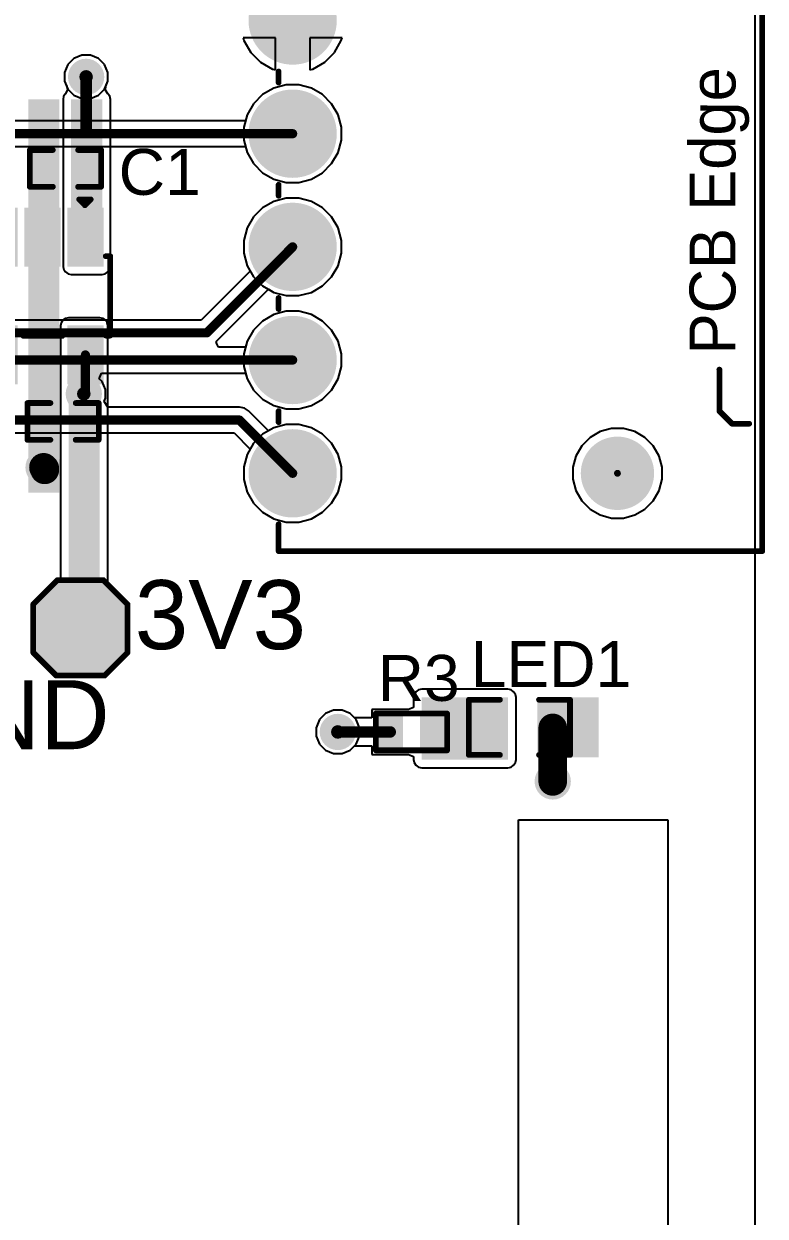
# Model space of a CAD drawing. Header units: millimetres. Extents: x -0.13 to 3.86, y -0.01 to 4.3.
# Drawn here: x 3.204 to 3.849, y 1.599 to 2.636 of the extents above; entities that cross this region are included whole.
import ezdxf

# ---------------------------------------------------------------- set-up
doc = ezdxf.new("R2010")
doc.units = ezdxf.units.MM
doc.header["$MEASUREMENT"] = 0
for name, color, linetype in [('BottomLayer', 5, 'Continuous'), ('BottomSolder', 6, 'Continuous'), ('MultiLayer', 9, 'Continuous'), ('PadHoleLayer', 156, 'Continuous'), ('TopLayer', 1, 'Continuous'), ('TopOverlay', 2, 'Continuous'), ('TopPaste', 8, 'Continuous'), ('TopSolder', 216, 'Continuous'), ('ViaHoleLayer', 16, 'Continuous')]:
    doc.layers.add(name, color=color, linetype=linetype)
doc.styles.add('Arial', font='arial.ttf', dxfattribs={"height": 0.2})

# ---------------------------------------------------------------- blocks, each defined once
blk = doc.blocks.new('SOT_23_5_121')
at = {"layer": 'TopLayer'}
for points in [[(-0.0728, 0.0492), (-0.0295, 0.0492), (-0.0295, 0.0256), (-0.0728, 0.0256)], [(0.0295, 0.0492), (0.0728, 0.0492), (0.0728, 0.0256), (0.0295, 0.0256)], [(-0.0728, 0.0118), (-0.0295, 0.0118), (-0.0295, -0.0118), (-0.0728, -0.0118)], [(-0.0728, -0.0256), (-0.0295, -0.0256), (-0.0295, -0.0492), (-0.0728, -0.0492)], [(0.0295, -0.0256), (0.0728, -0.0256), (0.0728, -0.0492), (0.0295, -0.0492)]]:
    blk.add_hatch(color=1, dxfattribs=at).paths.add_polyline_path(points)
at = {"layer": 'TopPaste'}
for points in [[(-0.0728, 0.0492), (-0.0295, 0.0492), (-0.0295, 0.0256), (-0.0728, 0.0256)], [(0.0295, 0.0492), (0.0728, 0.0492), (0.0728, 0.0256), (0.0295, 0.0256)], [(-0.0728, 0.0118), (-0.0295, 0.0118), (-0.0295, -0.0118), (-0.0728, -0.0118)], [(-0.0728, -0.0256), (-0.0295, -0.0256), (-0.0295, -0.0492), (-0.0728, -0.0492)], [(0.0295, -0.0256), (0.0728, -0.0256), (0.0728, -0.0492), (0.0295, -0.0492)]]:
    blk.add_hatch(color=8, dxfattribs=at).paths.add_polyline_path(points)
at = {"layer": 'TopSolder'}
for points in [[(-0.0768, 0.0532), (-0.0255, 0.0532), (-0.0255, 0.0216), (-0.0768, 0.0216)], [(0.0255, 0.0532), (0.0768, 0.0532), (0.0768, 0.0216), (0.0255, 0.0216)], [(-0.0768, 0.0158), (-0.0255, 0.0158), (-0.0255, -0.0158), (-0.0768, -0.0158)], [(-0.0768, -0.0216), (-0.0255, -0.0216), (-0.0255, -0.0532), (-0.0768, -0.0532)], [(0.0255, -0.0216), (0.0768, -0.0216), (0.0768, -0.0532), (0.0255, -0.0532)]]:
    blk.add_hatch(color=216, dxfattribs=at).paths.add_polyline_path(points)
at = {"layer": 'TopOverlay', "const_width": 0.005}
for points in [[(-0.0346, 0.0551), (-0.0346, 0.059)], [(0.0344, 0.059), (-0.0346, 0.059)], [(0.0344, 0.0551), (0.0344, 0.059)], [(-0.084, 0.032), (-0.084, 0.042)], [(-0.079, 0.037), (-0.084, 0.042)], [(-0.084, 0.032), (-0.079, 0.037)], [(0.0346, -0.0165), (0.0346, 0.0173)], [(-0.0346, -0.059), (-0.0346, -0.0551)], [(0.0344, -0.059), (-0.0346, -0.059)], [(0.0344, -0.059), (0.0344, -0.0551)]]:
    blk.add_lwpolyline(points, dxfattribs=at)
at = {"layer": 'TopOverlay', "const_width": 0.0025}
for points in [[(-0.0359, 0.059, 1), (-0.0334, 0.059, 1)], [(-0.0359, 0.059, 1), (-0.0334, 0.059, 1)], [(-0.0359, 0.0551, 1), (-0.0334, 0.0551, 1)], [(0.0331, 0.059, 1), (0.0356, 0.059, 1)], [(0.0331, 0.059, 1), (0.0356, 0.059, 1)], [(0.0331, 0.0551, 1), (0.0356, 0.0551, 1)], [(-0.0853, 0.042, 1), (-0.0828, 0.042, 1)], [(-0.0853, 0.042, 1), (-0.0828, 0.042, 1)], [(-0.0853, 0.032, 1), (-0.0828, 0.032, 1)], [(-0.0853, 0.032, 1), (-0.0828, 0.032, 1)], [(-0.0803, 0.037, 1), (-0.0777, 0.037, 1)], [(-0.0803, 0.037, 1), (-0.0777, 0.037, 1)], [(0.0334, 0.0173, 1), (0.0359, 0.0173, 1)], [(0.0334, -0.0165, 1), (0.0359, -0.0165, 1)], [(-0.0359, -0.0551, 1), (-0.0334, -0.0551, 1)], [(-0.0359, -0.059, 1), (-0.0334, -0.059, 1)], [(-0.0359, -0.059, 1), (-0.0334, -0.059, 1)], [(0.0331, -0.0551, 1), (0.0356, -0.0551, 1)], [(0.0331, -0.059, 1), (0.0356, -0.059, 1)], [(0.0331, -0.059, 1), (0.0356, -0.059, 1)]]:
    blk.add_lwpolyline(points, format="xyb", close=True, dxfattribs=at)
blk = doc.blocks.new('R___0402_161')
at = {"layer": 'TopLayer'}
for points in [[(-0.0275, -0.0125), (-0.0275, 0.0125), (-0.0095, 0.0125), (-0.0095, -0.0125)], [(0.0095, -0.0125), (0.0095, 0.0125), (0.0275, 0.0125), (0.0275, -0.0125)]]:
    blk.add_hatch(color=1, dxfattribs=at).paths.add_polyline_path(points)
at = {"layer": 'TopPaste'}
for points in [[(-0.0275, -0.0125), (-0.0275, 0.0125), (-0.0095, 0.0125), (-0.0095, -0.0125)], [(0.0095, -0.0125), (0.0095, 0.0125), (0.0275, 0.0125), (0.0275, -0.0125)]]:
    blk.add_hatch(color=8, dxfattribs=at).paths.add_polyline_path(points)
at = {"layer": 'TopSolder'}
for points in [[(-0.0297, -0.0147), (-0.0297, 0.0147), (-0.0073, 0.0147), (-0.0073, -0.0147)], [(0.0073, -0.0147), (0.0073, 0.0147), (0.0297, 0.0147), (0.0297, -0.0147)]]:
    blk.add_hatch(color=216, dxfattribs=at).paths.add_polyline_path(points)
at = {"layer": 'TopOverlay'}
for points, const_width in [([(-0.031, 0.016), (-0.031, -0.016)], 0.005), ([(0.031, 0.016), (-0.031, 0.016)], 0.005), ([(0.031, 0.016), (0.031, -0.016)], 0.005), ([(0.031, -0.016), (-0.031, -0.016)], 0.005), ([(0.032, -0.017), (-0.032, -0.017)], 0.000127)]:
    blk.add_lwpolyline(points, dxfattribs=dict(at, const_width=const_width))
for points, const_width in [([(-0.0322, 0.016, 1), (-0.0297, 0.016, 1)], 0.0025), ([(-0.0322, 0.016, 1), (-0.0297, 0.016, 1)], 0.0025), ([(0.0298, 0.016, 1), (0.0323, 0.016, 1)], 0.0025), ([(0.0298, 0.016, 1), (0.0323, 0.016, 1)], 0.0025), ([(-0.0322, -0.016, 1), (-0.0297, -0.016, 1)], 0.0025), ([(-0.0322, -0.016, 1), (-0.0297, -0.016, 1)], 0.0025), ([(-0.032, -0.017, 1), (-0.032, -0.017, 1)], 0.0000635), ([(0.0298, -0.016, 1), (0.0323, -0.016, 1)], 0.0025), ([(0.0298, -0.016, 1), (0.0323, -0.016, 1)], 0.0025), ([(0.032, -0.017, 1), (0.032, -0.017, 1)], 0.0000635)]:
    blk.add_lwpolyline(points, format="xyb", close=True, dxfattribs=dict(at, const_width=const_width))
blk = doc.blocks.new('LED_0603_175')
at = {"layer": 'TopLayer'}
for points in [[(-0.0394, 0.0197), (-0.0197, 0.0197), (-0.0197, -0.0197), (-0.0394, -0.0197)], [(0.0197, 0.0197), (0.0394, 0.0197), (0.0394, -0.0197), (0.0197, -0.0197)]]:
    blk.add_hatch(color=1, dxfattribs=at).paths.add_polyline_path(points)
at = {"layer": 'TopOverlay'}
blk.add_hatch(color=2, dxfattribs=at).paths.add_polyline_path([(0.044, -0.026), (0.069, -0.026), (0.069, 0.026), (0.044, 0.026)])
at = {"layer": 'TopPaste'}
for points in [[(-0.0394, 0.0197), (-0.0197, 0.0197), (-0.0197, -0.0197), (-0.0394, -0.0197)], [(0.0197, 0.0197), (0.0394, 0.0197), (0.0394, -0.0197), (0.0197, -0.0197)]]:
    blk.add_hatch(color=8, dxfattribs=at).paths.add_polyline_path(points)
at = {"layer": 'TopSolder'}
for points in [[(-0.0434, 0.0237), (-0.0157, 0.0237), (-0.0157, -0.0237), (-0.0434, -0.0237)], [(0.0157, 0.0237), (0.0434, 0.0237), (0.0434, -0.0237), (0.0157, -0.0237)]]:
    blk.add_hatch(color=216, dxfattribs=at).paths.add_polyline_path(points)
at = {"layer": 'TopOverlay', "const_width": 0.005}
for points in [[(-0.044, 0.024), (-0.017, 0.024)], [(-0.044, -0.024), (-0.044, 0.024)], [(0.017, 0.024), (0.044, 0.024)], [(0.044, -0.024), (0.044, 0.024)], [(-0.044, -0.024), (-0.017, -0.024)], [(0.017, -0.024), (0.044, -0.024)]]:
    blk.add_lwpolyline(points, dxfattribs=at)
at = {"layer": 'TopOverlay', "const_width": 0.0025}
for points in [[(-0.0452, 0.024, 1), (-0.0427, 0.024, 1)], [(-0.0452, 0.024, 1), (-0.0427, 0.024, 1)], [(-0.0182, 0.024, 1), (-0.0157, 0.024, 1)], [(0.0158, 0.024, 1), (0.0183, 0.024, 1)], [(0.0428, 0.024, 1), (0.0453, 0.024, 1)], [(0.0428, 0.024, 1), (0.0453, 0.024, 1)], [(-0.0452, -0.024, 1), (-0.0427, -0.024, 1)], [(-0.0452, -0.024, 1), (-0.0427, -0.024, 1)], [(-0.0182, -0.024, 1), (-0.0157, -0.024, 1)], [(0.0158, -0.024, 1), (0.0183, -0.024, 1)], [(0.0428, -0.024, 1), (0.0453, -0.024, 1)], [(0.0428, -0.024, 1), (0.0453, -0.024, 1)]]:
    blk.add_lwpolyline(points, format="xyb", close=True, dxfattribs=at)
blk = doc.blocks.new('1053131306_208')
at = {"layer": 'BottomLayer'}
h = blk.add_hatch(color=5, dxfattribs=at)
edge = h.paths.add_edge_path()
edge.add_arc((-0.2461, 0.1413), 0.0354, 0, 360)
h = blk.add_hatch(color=5, dxfattribs=at)
edge = h.paths.add_edge_path()
edge.add_arc((-0.1476, 0.1413), 0.0354, 0, 360)
h = blk.add_hatch(color=5, dxfattribs=at)
edge = h.paths.add_edge_path()
edge.add_arc((-0.0492, 0.1413), 0.0354, 0, 360)
h = blk.add_hatch(color=5, dxfattribs=at)
edge = h.paths.add_edge_path()
edge.add_arc((0.0492, 0.1413), 0.0354, 0, 360)
h = blk.add_hatch(color=5, dxfattribs=at)
edge = h.paths.add_edge_path()
edge.add_arc((0.1476, 0.1413), 0.0354, 0, 360)
blk.add_hatch(color=5, dxfattribs=at).paths.add_polyline_path([(0.2106, 0.1768), (0.2815, 0.1768), (0.2815, 0.1059), (0.2106, 0.1059)])
at = {"layer": 'BottomSolder'}
h = blk.add_hatch(color=6, dxfattribs=at)
edge = h.paths.add_edge_path()
edge.add_arc((-0.2461, 0.1413), 0.0384, 0, 360)
h = blk.add_hatch(color=6, dxfattribs=at)
edge = h.paths.add_edge_path()
edge.add_arc((-0.1476, 0.1413), 0.0384, 0, 360)
h = blk.add_hatch(color=6, dxfattribs=at)
edge = h.paths.add_edge_path()
edge.add_arc((-0.0492, 0.1413), 0.0384, 0, 360)
h = blk.add_hatch(color=6, dxfattribs=at)
edge = h.paths.add_edge_path()
edge.add_arc((0.0492, 0.1413), 0.0384, 0, 360)
h = blk.add_hatch(color=6, dxfattribs=at)
edge = h.paths.add_edge_path()
edge.add_arc((0.1476, 0.1413), 0.0384, 0, 360)
blk.add_hatch(color=6, dxfattribs=at).paths.add_polyline_path([(0.2076, 0.1798), (0.2845, 0.1798), (0.2845, 0.1029), (0.2076, 0.1029)])
h = blk.add_hatch(color=6, dxfattribs=at)
edge = h.paths.add_edge_path()
edge.add_arc((-0.2461, -0.1413), 0.003, 0, 360)
h = blk.add_hatch(color=6, dxfattribs=at)
edge = h.paths.add_edge_path()
edge.add_arc((0.2461, -0.1413), 0.003, 0, 360)
at = {"layer": 'MultiLayer'}
h = blk.add_hatch(color=9, dxfattribs=at)
edge = h.paths.add_edge_path()
edge.add_arc((-0.2461, 0.1413), 0.0354, 0, 360)
h = blk.add_hatch(color=9, dxfattribs=at)
edge = h.paths.add_edge_path()
edge.add_arc((-0.1476, 0.1413), 0.0354, 0, 360)
h = blk.add_hatch(color=9, dxfattribs=at)
edge = h.paths.add_edge_path()
edge.add_arc((-0.0492, 0.1413), 0.0354, 0, 360)
h = blk.add_hatch(color=9, dxfattribs=at)
edge = h.paths.add_edge_path()
edge.add_arc((0.0492, 0.1413), 0.0354, 0, 360)
h = blk.add_hatch(color=9, dxfattribs=at)
edge = h.paths.add_edge_path()
edge.add_arc((0.1476, 0.1413), 0.0354, 0, 360)
blk.add_hatch(color=9, dxfattribs=at).paths.add_polyline_path([(0.2106, 0.1768), (0.2815, 0.1768), (0.2815, 0.1059), (0.2106, 0.1059)])
at = {"layer": 'PadHoleLayer'}
h = blk.add_hatch(color=156, dxfattribs=at)
edge = h.paths.add_edge_path()
edge.add_arc((-0.2461, 0.1413), 0.0236, 0, 360)
h = blk.add_hatch(color=156, dxfattribs=at)
edge = h.paths.add_edge_path()
edge.add_arc((-0.1476, 0.1413), 0.0236, 0, 360)
h = blk.add_hatch(color=156, dxfattribs=at)
edge = h.paths.add_edge_path()
edge.add_arc((-0.0492, 0.1413), 0.0236, 0, 360)
h = blk.add_hatch(color=156, dxfattribs=at)
edge = h.paths.add_edge_path()
edge.add_arc((0.0492, 0.1413), 0.0236, 0, 360)
h = blk.add_hatch(color=156, dxfattribs=at)
edge = h.paths.add_edge_path()
edge.add_arc((0.1476, 0.1413), 0.0236, 0, 360)
h = blk.add_hatch(color=156, dxfattribs=at)
edge = h.paths.add_edge_path()
edge.add_arc((0.2461, 0.1413), 0.0236, 0, 360)
h = blk.add_hatch(color=156, dxfattribs=at)
edge = h.paths.add_edge_path()
edge.add_arc((-0.2461, -0.1413), 0.0319, 0, 360)
h = blk.add_hatch(color=156, dxfattribs=at)
edge = h.paths.add_edge_path()
edge.add_arc((0.2431, -0.1413), 0.0315, 90, 270)
edge.add_line((0.2431, -0.1728), (0.249, -0.1728))
edge.add_arc((0.249, -0.1413), 0.0315, 270, 450)
edge.add_line((0.249, -0.1098), (0.2431, -0.1098))
at = {"layer": 'TopLayer'}
h = blk.add_hatch(color=1, dxfattribs=at)
edge = h.paths.add_edge_path()
edge.add_arc((-0.2461, 0.1413), 0.0354, 0, 360)
h = blk.add_hatch(color=1, dxfattribs=at)
edge = h.paths.add_edge_path()
edge.add_arc((-0.1476, 0.1413), 0.0354, 0, 360)
h = blk.add_hatch(color=1, dxfattribs=at)
edge = h.paths.add_edge_path()
edge.add_arc((-0.0492, 0.1413), 0.0354, 0, 360)
h = blk.add_hatch(color=1, dxfattribs=at)
edge = h.paths.add_edge_path()
edge.add_arc((0.0492, 0.1413), 0.0354, 0, 360)
h = blk.add_hatch(color=1, dxfattribs=at)
edge = h.paths.add_edge_path()
edge.add_arc((0.1476, 0.1413), 0.0354, 0, 360)
blk.add_hatch(color=1, dxfattribs=at).paths.add_polyline_path([(0.2106, 0.1768), (0.2815, 0.1768), (0.2815, 0.1059), (0.2106, 0.1059)])
at = {"layer": 'TopSolder'}
h = blk.add_hatch(color=216, dxfattribs=at)
edge = h.paths.add_edge_path()
edge.add_arc((-0.2461, 0.1413), 0.0384, 0, 360)
h = blk.add_hatch(color=216, dxfattribs=at)
edge = h.paths.add_edge_path()
edge.add_arc((-0.1476, 0.1413), 0.0384, 0, 360)
h = blk.add_hatch(color=216, dxfattribs=at)
edge = h.paths.add_edge_path()
edge.add_arc((-0.0492, 0.1413), 0.0384, 0, 360)
h = blk.add_hatch(color=216, dxfattribs=at)
edge = h.paths.add_edge_path()
edge.add_arc((0.0492, 0.1413), 0.0384, 0, 360)
h = blk.add_hatch(color=216, dxfattribs=at)
edge = h.paths.add_edge_path()
edge.add_arc((0.1476, 0.1413), 0.0384, 0, 360)
blk.add_hatch(color=216, dxfattribs=at).paths.add_polyline_path([(0.2076, 0.1798), (0.2845, 0.1798), (0.2845, 0.1029), (0.2076, 0.1029)])
h = blk.add_hatch(color=216, dxfattribs=at)
edge = h.paths.add_edge_path()
edge.add_arc((-0.2461, -0.1413), 0.003, 0, 360)
h = blk.add_hatch(color=216, dxfattribs=at)
edge = h.paths.add_edge_path()
edge.add_arc((0.2461, -0.1413), 0.003, 0, 360)
at = {"layer": 'TopOverlay'}
for points, const_width in [([(0.2952, 0.1729), (0.2902, 0.1679)], 0.00787), ([(0.2952, 0.1729), (0.2952, 0.1629)], 0.00787), ([(0.2902, 0.1679), (0.2952, 0.1629)], 0.00787), ([(-0.3138, 0.1535), (-0.2905, 0.1535)], 0.005), ([(-0.3138, 0.1535), (-0.3138, -0.2673)], 0.005), ([(-0.2016, 0.1535), (-0.1921, 0.1535)], 0.005), ([(-0.1032, 0.1535), (-0.0936, 0.1535)], 0.005), ([(-0.0048, 0.1535), (0.0048, 0.1535)], 0.005), ([(0.0936, 0.1535), (0.1032, 0.1535)], 0.005), ([(0.1921, 0.1535), (0.2, 0.1535)], 0.005), ([(0.2921, 0.1535), (0.3138, 0.1535)], 0.005), ([(0.3138, 0.1535), (0.3138, -0.2673)], 0.005), ([(-0.192, -0.23), (-0.203, -0.241)], 0.005), ([(-0.192, -0.23), (-0.156, -0.23)], 0.005), ([(-0.203, -0.241), (-0.203, -0.256)], 0.005), ([(-0.3138, -0.2673), (0.3138, -0.2673)], 0.005)]:
    blk.add_lwpolyline(points, dxfattribs=dict(at, const_width=const_width))
for points, const_width in [([(0.2932, 0.1729, 1), (0.2972, 0.1729, 1)], 0.00394), ([(0.2932, 0.1729, 1), (0.2972, 0.1729, 1)], 0.00394), ([(0.2882, 0.1679, 1), (0.2922, 0.1679, 1)], 0.00394), ([(0.2882, 0.1679, 1), (0.2922, 0.1679, 1)], 0.00394), ([(0.2932, 0.1629, 1), (0.2972, 0.1629, 1)], 0.00394), ([(0.2932, 0.1629, 1), (0.2972, 0.1629, 1)], 0.00394), ([(-0.315, 0.1535, 1), (-0.3125, 0.1535, 1)], 0.0025), ([(-0.315, 0.1535, 1), (-0.3125, 0.1535, 1)], 0.0025), ([(-0.2917, 0.1535, 1), (-0.2892, 0.1535, 1)], 0.0025), ([(-0.2029, 0.1535, 1), (-0.2004, 0.1535, 1)], 0.0025), ([(-0.1933, 0.1535, 1), (-0.1908, 0.1535, 1)], 0.0025), ([(-0.1045, 0.1535, 1), (-0.102, 0.1535, 1)], 0.0025), ([(-0.0949, 0.1535, 1), (-0.0924, 0.1535, 1)], 0.0025), ([(-0.006, 0.1535, 1), (-0.0035, 0.1535, 1)], 0.0025), ([(0.0035, 0.1535, 1), (0.006, 0.1535, 1)], 0.0025), ([(0.0924, 0.1535, 1), (0.0949, 0.1535, 1)], 0.0025), ([(0.102, 0.1535, 1), (0.1045, 0.1535, 1)], 0.0025), ([(0.1908, 0.1535, 1), (0.1933, 0.1535, 1)], 0.0025), ([(0.1987, 0.1535, 1), (0.2012, 0.1535, 1)], 0.0025), ([(0.2909, 0.1535, 1), (0.2934, 0.1535, 1)], 0.0025), ([(0.3125, 0.1535, 1), (0.315, 0.1535, 1)], 0.0025), ([(0.3125, 0.1535, 1), (0.315, 0.1535, 1)], 0.0025), ([(-0.1933, -0.23, 1), (-0.1908, -0.23, 1)], 0.0025), ([(-0.1933, -0.23, 1), (-0.1908, -0.23, 1)], 0.0025), ([(-0.1573, -0.23, 1), (-0.1547, -0.23, 1)], 0.0025), ([(-0.2042, -0.241, 1), (-0.2018, -0.241, 1)], 0.0025), ([(-0.2042, -0.241, 1), (-0.2018, -0.241, 1)], 0.0025), ([(-0.2042, -0.256, 1), (-0.2018, -0.256, 1)], 0.0025), ([(-0.315, -0.2673, 1), (-0.3125, -0.2673, 1)], 0.0025), ([(-0.315, -0.2673, 1), (-0.3125, -0.2673, 1)], 0.0025), ([(0.3125, -0.2673, 1), (0.315, -0.2673, 1)], 0.0025), ([(0.3125, -0.2673, 1), (0.315, -0.2673, 1)], 0.0025)]:
    blk.add_lwpolyline(points, format="xyb", close=True, dxfattribs=dict(at, const_width=const_width))
blk.add_text('PCB Edge', height=0.04, dxfattribs=at).set_placement((-0.1427, -0.244))
blk = doc.blocks.new('T____P______TH_1_8___H_________0_92___209')
at = {"layer": 'BottomLayer'}
blk.add_hatch(color=5, dxfattribs=at).paths.add_polyline_path([(0.0177, 0.0354), (-0.0177, 0.0354), (-0.0354, 0.0177), (-0.0354, -0.0177), (-0.0177, -0.0354), (0.0177, -0.0354), (0.0354, -0.0177), (0.0354, 0.0177)])
at = {"layer": 'BottomSolder'}
blk.add_hatch(color=6, dxfattribs=at).paths.add_polyline_path([(0.0197, 0.0394), (-0.0197, 0.0394), (-0.0394, 0.0197), (-0.0394, -0.0197), (-0.0197, -0.0394), (0.0197, -0.0394), (0.0394, -0.0197), (0.0394, 0.0197)])
at = {"layer": 'MultiLayer'}
blk.add_hatch(color=9, dxfattribs=at).paths.add_polyline_path([(0.0177, 0.0354), (-0.0177, 0.0354), (-0.0354, 0.0177), (-0.0354, -0.0177), (-0.0177, -0.0354), (0.0177, -0.0354), (0.0354, -0.0177), (0.0354, 0.0177)])
at = {"layer": 'PadHoleLayer'}
h = blk.add_hatch(color=156, dxfattribs=at)
edge = h.paths.add_edge_path()
edge.add_arc((0, 0), 0.0181, 0, 360)
at = {"layer": 'TopLayer'}
blk.add_hatch(color=1, dxfattribs=at).paths.add_polyline_path([(0.0177, 0.0354), (-0.0177, 0.0354), (-0.0354, 0.0177), (-0.0354, -0.0177), (-0.0177, -0.0354), (0.0177, -0.0354), (0.0354, -0.0177), (0.0354, 0.0177)])
at = {"layer": 'TopSolder'}
blk.add_hatch(color=216, dxfattribs=at).paths.add_polyline_path([(0.0197, 0.0394), (-0.0197, 0.0394), (-0.0394, 0.0197), (-0.0394, -0.0197), (-0.0197, -0.0394), (0.0197, -0.0394), (0.0394, -0.0197), (0.0394, 0.0197)])
at = {"layer": 'TopOverlay', "const_width": 0.005}
for points in [[(-0.041, 0.021), (-0.02, 0.042)], [(-0.02, 0.042), (0.02, 0.042)], [(0.02, 0.042), (0.041, 0.021)], [(-0.041, -0.021), (-0.041, 0.021)], [(0.041, -0.021), (0.041, 0.021)], [(-0.041, -0.021), (-0.021, -0.041)], [(0.021, -0.041), (0.041, -0.021)], [(-0.02, -0.041), (0.021, -0.041)]]:
    blk.add_lwpolyline(points, dxfattribs=at)
at = {"layer": 'TopOverlay', "const_width": 0.0025}
for points in [[(-0.0212, 0.042, 1), (-0.0187, 0.042, 1)], [(-0.0212, 0.042, 1), (-0.0187, 0.042, 1)], [(0.0188, 0.042, 1), (0.0213, 0.042, 1)], [(0.0188, 0.042, 1), (0.0213, 0.042, 1)], [(-0.0422, 0.021, 1), (-0.0397, 0.021, 1)], [(-0.0422, 0.021, 1), (-0.0397, 0.021, 1)], [(0.0398, 0.021, 1), (0.0423, 0.021, 1)], [(0.0398, 0.021, 1), (0.0423, 0.021, 1)], [(-0.0422, -0.021, 1), (-0.0397, -0.021, 1)], [(-0.0422, -0.021, 1), (-0.0397, -0.021, 1)], [(0.0398, -0.021, 1), (0.0423, -0.021, 1)], [(0.0398, -0.021, 1), (0.0423, -0.021, 1)], [(-0.0222, -0.041, 1), (-0.0197, -0.041, 1)], [(-0.0212, -0.041, 1), (-0.0187, -0.041, 1)], [(0.0198, -0.041, 1), (0.0223, -0.041, 1)], [(0.0198, -0.041, 1), (0.0223, -0.041, 1)]]:
    blk.add_lwpolyline(points, format="xyb", close=True, dxfattribs=at)
blk = doc.blocks.new('C___0402_249')
at = {"layer": 'TopLayer'}
for points in [[(-0.0275, -0.0125), (-0.0275, 0.0125), (-0.0095, 0.0125), (-0.0095, -0.0125)], [(0.0095, -0.0125), (0.0095, 0.0125), (0.0275, 0.0125), (0.0275, -0.0125)]]:
    blk.add_hatch(color=1, dxfattribs=at).paths.add_polyline_path(points)
at = {"layer": 'TopPaste'}
for points in [[(-0.0275, -0.0125), (-0.0275, 0.0125), (-0.0095, 0.0125), (-0.0095, -0.0125)], [(0.0095, -0.0125), (0.0095, 0.0125), (0.0275, 0.0125), (0.0275, -0.0125)]]:
    blk.add_hatch(color=8, dxfattribs=at).paths.add_polyline_path(points)
at = {"layer": 'TopSolder'}
for points in [[(-0.0299, -0.0149), (-0.0299, 0.0149), (-0.0071, 0.0149), (-0.0071, -0.0149)], [(0.0071, -0.0149), (0.0071, 0.0149), (0.0299, 0.0149), (0.0299, -0.0149)]]:
    blk.add_hatch(color=216, dxfattribs=at).paths.add_polyline_path(points)
at = {"layer": 'TopOverlay', "const_width": 0.005}
for points in [[(-0.011, 0.016), (-0.031, 0.016)], [(-0.031, 0.016), (-0.031, -0.016)], [(0.031, 0.016), (0.011, 0.016)], [(0.031, 0.016), (0.031, -0.016)], [(-0.011, -0.016), (-0.031, -0.016)], [(0.031, -0.016), (0.011, -0.016)]]:
    blk.add_lwpolyline(points, dxfattribs=at)
at = {"layer": 'TopOverlay', "const_width": 0.0025}
for points in [[(-0.0322, 0.016, 1), (-0.0297, 0.016, 1)], [(-0.0322, 0.016, 1), (-0.0297, 0.016, 1)], [(-0.0122, 0.016, 1), (-0.0097, 0.016, 1)], [(0.0098, 0.016, 1), (0.0123, 0.016, 1)], [(0.0298, 0.016, 1), (0.0323, 0.016, 1)], [(0.0298, 0.016, 1), (0.0323, 0.016, 1)], [(-0.0322, -0.016, 1), (-0.0297, -0.016, 1)], [(-0.0322, -0.016, 1), (-0.0297, -0.016, 1)], [(-0.0122, -0.016, 1), (-0.0097, -0.016, 1)], [(0.0098, -0.016, 1), (0.0123, -0.016, 1)], [(0.0298, -0.016, 1), (0.0323, -0.016, 1)], [(0.0298, -0.016, 1), (0.0323, -0.016, 1)]]:
    blk.add_lwpolyline(points, format="xyb", close=True, dxfattribs=at)
blk = doc.blocks.new('C___0402_250')
at = {"layer": 'TopLayer'}
for points in [[(-0.0275, -0.0125), (-0.0275, 0.0125), (-0.0095, 0.0125), (-0.0095, -0.0125)], [(0.0095, -0.0125), (0.0095, 0.0125), (0.0275, 0.0125), (0.0275, -0.0125)]]:
    blk.add_hatch(color=1, dxfattribs=at).paths.add_polyline_path(points)
at = {"layer": 'TopPaste'}
for points in [[(-0.0275, -0.0125), (-0.0275, 0.0125), (-0.0095, 0.0125), (-0.0095, -0.0125)], [(0.0095, -0.0125), (0.0095, 0.0125), (0.0275, 0.0125), (0.0275, -0.0125)]]:
    blk.add_hatch(color=8, dxfattribs=at).paths.add_polyline_path(points)
at = {"layer": 'TopSolder'}
for points in [[(-0.0299, -0.0149), (-0.0299, 0.0149), (-0.0071, 0.0149), (-0.0071, -0.0149)], [(0.0071, -0.0149), (0.0071, 0.0149), (0.0299, 0.0149), (0.0299, -0.0149)]]:
    blk.add_hatch(color=216, dxfattribs=at).paths.add_polyline_path(points)
at = {"layer": 'TopOverlay', "const_width": 0.005}
for points in [[(-0.011, 0.016), (-0.031, 0.016)], [(-0.031, 0.016), (-0.031, -0.016)], [(0.031, 0.016), (0.011, 0.016)], [(0.031, 0.016), (0.031, -0.016)], [(-0.011, -0.016), (-0.031, -0.016)], [(0.031, -0.016), (0.011, -0.016)]]:
    blk.add_lwpolyline(points, dxfattribs=at)
at = {"layer": 'TopOverlay', "const_width": 0.0025}
for points in [[(-0.0323, 0.016, 1), (-0.0298, 0.016, 1)], [(-0.0323, 0.016, 1), (-0.0298, 0.016, 1)], [(-0.0123, 0.016, 1), (-0.0098, 0.016, 1)], [(0.0097, 0.016, 1), (0.0122, 0.016, 1)], [(0.0297, 0.016, 1), (0.0322, 0.016, 1)], [(0.0297, 0.016, 1), (0.0322, 0.016, 1)], [(-0.0323, -0.016, 1), (-0.0298, -0.016, 1)], [(-0.0323, -0.016, 1), (-0.0298, -0.016, 1)], [(-0.0123, -0.016, 1), (-0.0098, -0.016, 1)], [(0.0097, -0.016, 1), (0.0122, -0.016, 1)], [(0.0297, -0.016, 1), (0.0322, -0.016, 1)], [(0.0297, -0.016, 1), (0.0322, -0.016, 1)]]:
    blk.add_lwpolyline(points, format="xyb", close=True, dxfattribs=at)

msp = doc.modelspace()

# ---------------------------------------------------------------- hatches: boundary and pattern name
at = {"layer": 'BottomLayer'}
h = msp.add_hatch(color=5, dxfattribs=at)
edge = h.paths.add_edge_path()
edge.add_arc((3.258, 2.5896), 0.0118, 0, 360)
h = msp.add_hatch(color=5, dxfattribs=at)
edge = h.paths.add_edge_path()
edge.add_arc((3.256, 2.314), 0.0118, 0, 360)
h = msp.add_hatch(color=5, dxfattribs=at)
edge = h.paths.add_edge_path()
edge.add_arc((3.221, 2.25), 0.0118, 0, 360)
h = msp.add_hatch(color=5, dxfattribs=at)
edge = h.paths.add_edge_path()
edge.add_arc((3.477, 2.02), 0.0118, 0, 360)
h = msp.add_hatch(color=5, dxfattribs=at)
edge = h.paths.add_edge_path()
edge.add_arc((3.664, 1.977), 0.0118, 0, 360)
at = {"layer": 'BottomSolder'}
h = msp.add_hatch(color=6, dxfattribs=at)
edge = h.paths.add_edge_path()
edge.add_arc((3.258, 2.5896), 0.0158, 0, 360)
h = msp.add_hatch(color=6, dxfattribs=at)
edge = h.paths.add_edge_path()
edge.add_arc((3.256, 2.314), 0.0158, 0, 360)
h = msp.add_hatch(color=6, dxfattribs=at)
edge = h.paths.add_edge_path()
edge.add_arc((3.221, 2.25), 0.0158, 0, 360)
h = msp.add_hatch(color=6, dxfattribs=at)
edge = h.paths.add_edge_path()
edge.add_arc((3.477, 2.02), 0.0158, 0, 360)
h = msp.add_hatch(color=6, dxfattribs=at)
edge = h.paths.add_edge_path()
edge.add_arc((3.664, 1.977), 0.0158, 0, 360)
at = {"layer": 'TopLayer'}
h = msp.add_hatch(color=1, dxfattribs=at)
edge = h.paths.add_edge_path()
edge.add_arc((3.258, 2.5896), 0.0118, 0, 360)
for points in [[(3.2076, 2.228), (3.2346, 2.228), (3.2346, 2.57), (3.2076, 2.57)], [(3.245, 2.425), (3.272, 2.425), (3.272, 2.57), (3.245, 2.57)], [(3.2698, 2.373), (3.2428, 2.373), (3.2428, 2.088), (3.2698, 2.088)], [(3.55, 1.996), (3.625, 1.996), (3.625, 2.05), (3.55, 2.05)]]:
    msp.add_hatch(color=1, dxfattribs=at).paths.add_polyline_path(points)
h = msp.add_hatch(color=1, dxfattribs=at)
edge = h.paths.add_edge_path()
edge.add_arc((3.256, 2.314), 0.0118, 0, 360)
h = msp.add_hatch(color=1, dxfattribs=at)
edge = h.paths.add_edge_path()
edge.add_arc((3.221, 2.25), 0.0118, 0, 360)
h = msp.add_hatch(color=1, dxfattribs=at)
edge = h.paths.add_edge_path()
edge.add_arc((3.477, 2.02), 0.0118, 0, 360)
h = msp.add_hatch(color=1, dxfattribs=at)
edge = h.paths.add_edge_path()
edge.add_arc((3.664, 1.977), 0.0118, 0, 360)
at = {"layer": 'TopSolder'}
h = msp.add_hatch(color=216, dxfattribs=at)
edge = h.paths.add_edge_path()
edge.add_arc((3.256, 2.314), 0.0158, 0, 360)
h = msp.add_hatch(color=216, dxfattribs=at)
edge = h.paths.add_edge_path()
edge.add_arc((3.221, 2.25), 0.0158, 0, 360)
h = msp.add_hatch(color=216, dxfattribs=at)
edge = h.paths.add_edge_path()
edge.add_arc((3.664, 1.977), 0.0158, 0, 360)
at = {"layer": 'ViaHoleLayer'}
h = msp.add_hatch(color=16, dxfattribs=at)
edge = h.paths.add_edge_path()
edge.add_arc((3.258, 2.5896), 0.00591, 0, 360)
h = msp.add_hatch(color=16, dxfattribs=at)
edge = h.paths.add_edge_path()
edge.add_arc((3.256, 2.314), 0.00591, 0, 360)
h = msp.add_hatch(color=16, dxfattribs=at)
edge = h.paths.add_edge_path()
edge.add_arc((3.221, 2.25), 0.00591, 0, 360)
h = msp.add_hatch(color=16, dxfattribs=at)
edge = h.paths.add_edge_path()
edge.add_arc((3.477, 2.02), 0.00591, 0, 360)
h = msp.add_hatch(color=16, dxfattribs=at)
edge = h.paths.add_edge_path()
edge.add_arc((3.664, 1.977), 0.00591, 0, 360)

# ---------------------------------------------------------------- linework, layer by layer
at = {"layer": 'BottomLayer'}
for p, q in [((3.8398, 4.1398), (3.8398, 0.0102)), ((3.4227, 2.6236), (3.3946, 2.6236)), ((3.3946, 2.6236), (3.3953, 2.6211)), ((3.4227, 2.5956), (3.4227, 2.6236)), ((3.4807, 2.6236), (3.4527, 2.6236)), ((3.4527, 2.6236), (3.4527, 2.5956)), ((3.48, 2.6211), (3.4807, 2.6236)), ((3.3953, 2.6211), (3.4013, 2.6107)), ((3.474, 2.6107), (3.48, 2.6211)), ((3.2473, 2.6056), (3.2421, 2.6003)), ((3.2543, 2.6084), (3.2473, 2.6056)), ((3.2617, 2.6084), (3.2543, 2.6084)), ((3.2687, 2.6056), (3.2617, 2.6084)), ((3.2739, 2.6003), (3.2687, 2.6056)), ((3.4013, 2.6107), (3.4098, 2.6023)), ((3.4098, 2.6023), (3.4201, 2.5963)), ((3.4552, 2.5963), (3.4656, 2.6023)), ((3.4656, 2.6023), (3.474, 2.6107)), ((3.2421, 2.6003), (3.2392, 2.5933)), ((3.2392, 2.5933), (3.2392, 2.5859)), ((3.2768, 2.5933), (3.2739, 2.6003)), ((3.2768, 2.5859), (3.2768, 2.5933)), ((3.4201, 2.5963), (3.4227, 2.5956)), ((3.4527, 2.5956), (3.4552, 2.5963)), ((3.2392, 2.5859), (3.2421, 2.5789)), ((3.2739, 2.5789), (3.2768, 2.5859)), ((3.4321, 2.5826), (3.4213, 2.5798)), ((3.4432, 2.5826), (3.4321, 2.5826)), ((3.454, 2.5798), (3.4432, 2.5826)), ((3.2421, 2.5789), (3.2473, 2.5737)), ((3.2473, 2.5737), (3.2543, 2.5708)), ((3.2617, 2.5708), (3.2687, 2.5737)), ((3.2687, 2.5737), (3.2739, 2.5789)), ((3.4116, 2.5742), (3.4037, 2.5663)), ((3.4213, 2.5798), (3.4116, 2.5742)), ((3.4637, 2.5742), (3.454, 2.5798)), ((3.4716, 2.5663), (3.4637, 2.5742)), ((3.2543, 2.5708), (3.2617, 2.5708)), ((3.4037, 2.5663), (3.3981, 2.5566)), ((3.4772, 2.5566), (3.4716, 2.5663)), ((3.3967, 2.5514), (2.8823, 2.5514)), ((3.3981, 2.5566), (3.3967, 2.5514)), ((3.4801, 2.5458), (3.4772, 2.5566)), ((3.4801, 2.5346), (3.4801, 2.5458)), ((3.4772, 2.5238), (3.4801, 2.5346)), ((3.0817, 2.529), (3.3967, 2.529)), ((3.3967, 2.529), (3.3981, 2.5238)), ((3.3981, 2.5238), (3.4037, 2.5142)), ((3.4716, 2.5142), (3.4772, 2.5238)), ((3.4037, 2.5142), (3.4116, 2.5063)), ((3.4637, 2.5063), (3.4716, 2.5142)), ((3.4116, 2.5063), (3.4213, 2.5007)), ((3.4213, 2.5007), (3.4321, 2.4978)), ((3.4432, 2.4978), (3.454, 2.5007)), ((3.454, 2.5007), (3.4637, 2.5063)), ((3.4321, 2.4978), (3.4432, 2.4978)), ((3.4213, 2.4813), (3.4116, 2.4757)), ((3.4321, 2.4842), (3.4213, 2.4813)), ((3.4432, 2.4842), (3.4321, 2.4842)), ((3.454, 2.4813), (3.4432, 2.4842)), ((3.4637, 2.4757), (3.454, 2.4813)), ((3.4037, 2.4678), (3.3981, 2.4582)), ((3.4116, 2.4757), (3.4037, 2.4678)), ((3.4716, 2.4678), (3.4637, 2.4757)), ((3.4772, 2.4582), (3.4716, 2.4678)), ((3.3981, 2.4582), (3.3952, 2.4474)), ((3.4801, 2.4474), (3.4772, 2.4582)), ((3.3952, 2.4474), (3.3952, 2.4362)), ((3.4801, 2.4362), (3.4801, 2.4474)), ((3.3952, 2.4362), (3.3981, 2.4254)), ((3.4772, 2.4254), (3.4801, 2.4362)), ((3.4008, 2.4208), (3.3582, 2.3782)), ((3.3981, 2.4254), (3.4008, 2.4208)), ((3.4637, 2.4078), (3.4716, 2.4157)), ((3.4716, 2.4157), (3.4772, 2.4254)), ((3.454, 2.4022), (3.4637, 2.4078)), ((3.3713, 2.3596), (3.4167, 2.4049)), ((3.4167, 2.4049), (3.4213, 2.4022)), ((3.4213, 2.4022), (3.4321, 2.3994)), ((3.4321, 2.3994), (3.4432, 2.3994)), ((3.4432, 2.3994), (3.454, 2.4022)), ((3.4321, 2.3858), (3.4213, 2.3829)), ((3.4432, 2.3858), (3.4321, 2.3858)), ((3.454, 2.3829), (3.4432, 2.3858)), ((3.3582, 2.3782), (2.9556, 2.3782)), ((3.4116, 2.3773), (3.4037, 2.3694)), ((3.4213, 2.3829), (3.4116, 2.3773)), ((3.4637, 2.3773), (3.454, 2.3829)), ((3.4716, 2.3694), (3.4637, 2.3773)), ((3.4037, 2.3694), (3.3981, 2.3597)), ((3.4772, 2.3597), (3.4716, 2.3694)), ((3.3716, 2.3575), (3.3713, 2.3596)), ((3.3731, 2.3546), (3.3716, 2.3575)), ((3.3967, 2.3546), (3.3731, 2.3546)), ((3.3981, 2.3597), (3.3967, 2.3546)), ((3.4801, 2.3489), (3.4772, 2.3597)), ((3.4801, 2.3378), (3.4801, 2.3489)), ((3.4772, 2.327), (3.4801, 2.3378)), ((3.2695, 2.3271), (3.2715, 2.3321)), ((3.2719, 2.3247), (3.2695, 2.3271)), ((3.2715, 2.3321), (3.3967, 2.3321)), ((3.2748, 2.3177), (3.2719, 2.3247)), ((3.3967, 2.3321), (3.3981, 2.327)), ((3.3981, 2.327), (3.4037, 2.3173)), ((3.4716, 2.3173), (3.4772, 2.327)), ((3.2748, 2.3103), (3.2748, 2.3177)), ((3.4037, 2.3173), (3.4116, 2.3094)), ((3.4637, 2.3094), (3.4716, 2.3173)), ((3.2736, 2.3074), (3.2748, 2.3103)), ((3.277, 2.3024), (3.2736, 2.3074)), ((3.3914, 2.3024), (3.277, 2.3024)), ((3.3957, 2.3016), (3.3914, 2.3024)), ((3.3914, 2.3024), (3.3914, 2.3024)), ((3.4116, 2.3094), (3.4213, 2.3038)), ((3.4213, 2.3038), (3.4321, 2.3009)), ((3.4432, 2.3009), (3.454, 2.3038)), ((3.454, 2.3038), (3.4637, 2.3094)), ((3.3993, 2.2991), (3.3957, 2.3016)), ((3.4167, 2.2818), (3.3993, 2.2991)), ((3.4321, 2.3009), (3.4432, 2.3009)), ((3.4213, 2.2845), (3.4167, 2.2818)), ((3.4321, 2.2874), (3.4213, 2.2845)), ((3.4432, 2.2874), (3.4321, 2.2874)), ((3.454, 2.2845), (3.4432, 2.2874)), ((3.4637, 2.2789), (3.454, 2.2845)), ((3.7053, 2.2812), (3.6965, 2.2761)), ((3.7152, 2.2838), (3.7053, 2.2812)), ((3.7255, 2.2838), (3.7152, 2.2838)), ((3.7353, 2.2812), (3.7255, 2.2838)), ((3.7442, 2.2761), (3.7353, 2.2812)), ((1.8928, 2.28), (3.3868, 2.28)), ((3.3868, 2.28), (3.4008, 2.2659)), ((3.4716, 2.271), (3.4637, 2.2789)), ((3.4772, 2.2613), (3.4716, 2.271)), ((3.6965, 2.2761), (3.6892, 2.2688)), ((3.7515, 2.2688), (3.7442, 2.2761)), ((3.3981, 2.2613), (3.3952, 2.2505)), ((3.4008, 2.2659), (3.3981, 2.2613)), ((3.4801, 2.2505), (3.4772, 2.2613)), ((3.6892, 2.2688), (3.6841, 2.2599)), ((3.7566, 2.2599), (3.7515, 2.2688)), ((3.3952, 2.2505), (3.3952, 2.2394)), ((3.4801, 2.2394), (3.4801, 2.2505)), ((3.6841, 2.2599), (3.6814, 2.2501)), ((3.6814, 2.2501), (3.6814, 2.2398)), ((3.7592, 2.2501), (3.7566, 2.2599)), ((3.7592, 2.2398), (3.7592, 2.2501)), ((3.3952, 2.2394), (3.3981, 2.2286)), ((3.4772, 2.2286), (3.4801, 2.2394)), ((3.6814, 2.2398), (3.6841, 2.2299)), ((3.7566, 2.2299), (3.7592, 2.2398)), ((3.6841, 2.2299), (3.6892, 2.2211)), ((3.7515, 2.2211), (3.7566, 2.2299)), ((3.3981, 2.2286), (3.4037, 2.2189)), ((3.4037, 2.2189), (3.4116, 2.211)), ((3.4637, 2.211), (3.4716, 2.2189)), ((3.4716, 2.2189), (3.4772, 2.2286)), ((3.6892, 2.2211), (3.6965, 2.2138)), ((3.7442, 2.2138), (3.7515, 2.2211)), ((3.4116, 2.211), (3.4213, 2.2054)), ((3.454, 2.2054), (3.4637, 2.211)), ((3.6965, 2.2138), (3.7053, 2.2087)), ((3.7053, 2.2087), (3.7152, 2.206)), ((3.7255, 2.206), (3.7353, 2.2087)), ((3.7353, 2.2087), (3.7442, 2.2138)), ((3.4213, 2.2054), (3.4321, 2.2025)), ((3.4321, 2.2025), (3.4432, 2.2025)), ((3.4432, 2.2025), (3.454, 2.2054)), ((3.7152, 2.206), (3.7255, 2.206)), ((3.2318, 2.1524), (3.2106, 2.1312)), ((3.2742, 2.1524), (3.2318, 2.1524)), ((3.2954, 2.1312), (3.2742, 2.1524)), ((3.2106, 2.1312), (3.2106, 2.0888)), ((3.2954, 2.0888), (3.2954, 2.1312)), ((3.2106, 2.0888), (3.2318, 2.0676)), ((3.2742, 2.0676), (3.2954, 2.0888)), ((3.2318, 2.0676), (3.2742, 2.0676)), ((3.4663, 2.0359), (3.4611, 2.0307)), ((3.4733, 2.0388), (3.4663, 2.0359)), ((3.4807, 2.0388), (3.4733, 2.0388)), ((3.4877, 2.0359), (3.4807, 2.0388)), ((3.4929, 2.0307), (3.4877, 2.0359)), ((3.4611, 2.0307), (3.4582, 2.0237)), ((3.4582, 2.0237), (3.4582, 2.0163)), ((3.4958, 2.0237), (3.4929, 2.0307)), ((3.4958, 2.0163), (3.4958, 2.0237)), ((3.4582, 2.0163), (3.4611, 2.0093)), ((3.4929, 2.0093), (3.4958, 2.0163)), ((3.4611, 2.0093), (3.4663, 2.0041)), ((3.4663, 2.0041), (3.4733, 2.0012)), ((3.4733, 2.0012), (3.4807, 2.0012)), ((3.4807, 2.0012), (3.4877, 2.0041)), ((3.4877, 2.0041), (3.4929, 2.0093))]:
    msp.add_line(p, q, dxfattribs=at)
at = {"layer": 'BottomLayer', "const_width": 0.008}
for points in [[(2.6721, 2.5402), (3.4377, 2.5402)], [(3.3629, 2.367), (3.4377, 2.4418)], [(2.9432, 2.367), (3.3629, 2.367)], [(2.9408, 2.3434), (3.4377, 2.3434)], [(1.8928, 2.2912), (3.3914, 2.2912)], [(3.3914, 2.2912), (3.4377, 2.2449)]]:
    msp.add_lwpolyline(points, dxfattribs=at)
at = {"layer": 'BottomLayer', "const_width": 0.004}
for points in [[(3.4357, 2.5402, 1), (3.4397, 2.5402, 1)], [(3.4357, 2.4418, 1), (3.4397, 2.4418, 1)], [(3.3609, 2.367, 1), (3.3649, 2.367, 1)], [(3.3609, 2.367, 1), (3.3649, 2.367, 1)], [(3.4357, 2.3434, 1), (3.4397, 2.3434, 1)], [(3.3894, 2.2912, 1), (3.3934, 2.2912, 1)], [(3.3894, 2.2912, 1), (3.3934, 2.2912, 1)], [(3.4357, 2.2449, 1), (3.4397, 2.2449, 1)]]:
    msp.add_lwpolyline(points, format="xyb", close=True, dxfattribs=at)
at = {"layer": 'TopLayer'}
for p, q in [((3.8398, 4.1398), (3.8398, 0.0102)), ((3.4227, 2.6236), (3.3946, 2.6236)), ((3.3946, 2.6236), (3.3953, 2.6211)), ((3.4227, 2.5956), (3.4227, 2.6236)), ((3.4807, 2.6236), (3.4527, 2.6236)), ((3.4527, 2.6236), (3.4527, 2.5956)), ((3.48, 2.6211), (3.4807, 2.6236)), ((3.3953, 2.6211), (3.4013, 2.6107)), ((3.474, 2.6107), (3.48, 2.6211)), ((3.2473, 2.6056), (3.2421, 2.6003)), ((3.2543, 2.6084), (3.2473, 2.6056)), ((3.2617, 2.6084), (3.2543, 2.6084)), ((3.2687, 2.6056), (3.2617, 2.6084)), ((3.2739, 2.6003), (3.2687, 2.6056)), ((3.4013, 2.6107), (3.4098, 2.6023)), ((3.4098, 2.6023), (3.4201, 2.5963)), ((3.4552, 2.5963), (3.4656, 2.6023)), ((3.4656, 2.6023), (3.474, 2.6107)), ((3.2421, 2.6003), (3.2392, 2.5933)), ((3.2392, 2.5933), (3.2392, 2.5859)), ((3.2768, 2.5933), (3.2739, 2.6003)), ((3.2768, 2.5859), (3.2768, 2.5933)), ((3.4201, 2.5963), (3.4227, 2.5956)), ((3.4527, 2.5956), (3.4552, 2.5963)), ((3.2392, 2.5859), (3.2411, 2.5813)), ((3.2748, 2.5779), (3.2751, 2.5816)), ((3.2751, 2.5816), (3.2768, 2.5859)), ((3.4321, 2.5826), (3.4213, 2.5798)), ((3.4432, 2.5826), (3.4321, 2.5826)), ((3.454, 2.5798), (3.4432, 2.5826)), ((3.2384, 2.5727), (3.2379, 2.57)), ((3.24, 2.575), (3.2384, 2.5727)), ((3.2418, 2.5785), (3.24, 2.575)), ((3.2411, 2.5813), (3.2418, 2.5785)), ((3.277, 2.575), (3.2748, 2.5779)), ((3.2786, 2.5727), (3.277, 2.575)), ((3.2791, 2.57), (3.2786, 2.5727)), ((3.4116, 2.5742), (3.4037, 2.5663)), ((3.4213, 2.5798), (3.4116, 2.5742)), ((3.4637, 2.5742), (3.454, 2.5798)), ((3.4716, 2.5663), (3.4637, 2.5742)), ((3.2379, 2.57), (3.2379, 2.425)), ((3.2791, 2.425), (3.2791, 2.57)), ((3.4037, 2.5663), (3.3981, 2.5566)), ((3.4772, 2.5566), (3.4716, 2.5663)), ((3.3981, 2.5566), (3.3952, 2.5458)), ((3.4801, 2.5458), (3.4772, 2.5566)), ((3.3952, 2.5458), (3.3952, 2.5346)), ((3.4801, 2.5346), (3.4801, 2.5458)), ((3.3952, 2.5346), (3.3981, 2.5238)), ((3.4772, 2.5238), (3.4801, 2.5346)), ((3.3981, 2.5238), (3.4037, 2.5142)), ((3.4716, 2.5142), (3.4772, 2.5238)), ((3.4037, 2.5142), (3.4116, 2.5063)), ((3.4637, 2.5063), (3.4716, 2.5142)), ((3.4116, 2.5063), (3.4213, 2.5007)), ((3.4213, 2.5007), (3.4321, 2.4978)), ((3.4432, 2.4978), (3.454, 2.5007)), ((3.454, 2.5007), (3.4637, 2.5063)), ((3.4321, 2.4978), (3.4432, 2.4978)), ((3.4213, 2.4813), (3.4116, 2.4757)), ((3.4321, 2.4842), (3.4213, 2.4813)), ((3.4432, 2.4842), (3.4321, 2.4842)), ((3.454, 2.4813), (3.4432, 2.4842)), ((3.4637, 2.4757), (3.454, 2.4813)), ((3.4037, 2.4678), (3.3981, 2.4582)), ((3.4116, 2.4757), (3.4037, 2.4678)), ((3.4716, 2.4678), (3.4637, 2.4757)), ((3.4772, 2.4582), (3.4716, 2.4678)), ((3.3981, 2.4582), (3.3952, 2.4474)), ((3.4801, 2.4474), (3.4772, 2.4582)), ((3.3952, 2.4474), (3.3952, 2.4362)), ((3.4801, 2.4362), (3.4801, 2.4474)), ((3.3952, 2.4362), (3.3981, 2.4254)), ((3.4772, 2.4254), (3.4801, 2.4362)), ((3.2379, 2.425), (3.2384, 2.4223)), ((3.2384, 2.4223), (3.2386, 2.422)), ((3.2386, 2.422), (3.2386, 2.4215)), ((3.2386, 2.4215), (3.2389, 2.4215)), ((3.2389, 2.4215), (3.24, 2.42)), ((3.24, 2.42), (3.2423, 2.4184)), ((3.2423, 2.4184), (3.245, 2.4179)), ((3.245, 2.4179), (3.272, 2.4179)), ((3.272, 2.4179), (3.2747, 2.4184)), ((3.2747, 2.4184), (3.277, 2.42)), ((3.277, 2.42), (3.2786, 2.4223)), ((3.2786, 2.4223), (3.2791, 2.425)), ((3.3981, 2.4254), (3.4037, 2.4157)), ((3.4037, 2.4157), (3.4116, 2.4078)), ((3.4637, 2.4078), (3.4716, 2.4157)), ((3.4716, 2.4157), (3.4772, 2.4254)), ((3.4116, 2.4078), (3.4213, 2.4022)), ((3.454, 2.4022), (3.4637, 2.4078)), ((3.4213, 2.4022), (3.4321, 2.3994)), ((3.4321, 2.3994), (3.4432, 2.3994)), ((3.4432, 2.3994), (3.454, 2.4022)), ((3.4321, 2.3858), (3.4213, 2.3829)), ((3.4432, 2.3858), (3.4321, 2.3858)), ((3.454, 2.3829), (3.4432, 2.3858)), ((3.2362, 2.3757), (3.2357, 2.373)), ((3.2378, 2.378), (3.2362, 2.3757)), ((3.2401, 2.3796), (3.2378, 2.378)), ((3.2428, 2.3801), (3.2401, 2.3796)), ((3.2698, 2.3801), (3.2428, 2.3801)), ((3.2725, 2.3796), (3.2698, 2.3801)), ((3.2748, 2.378), (3.2725, 2.3796)), ((3.2759, 2.3765), (3.2748, 2.378)), ((3.2762, 2.3765), (3.2759, 2.3765)), ((3.2762, 2.376), (3.2762, 2.3765)), ((3.2764, 2.3757), (3.2762, 2.376)), ((3.2769, 2.373), (3.2764, 2.3757)), ((3.4116, 2.3773), (3.4037, 2.3694)), ((3.4213, 2.3829), (3.4116, 2.3773)), ((3.4637, 2.3773), (3.454, 2.3829)), ((3.4716, 2.3694), (3.4637, 2.3773)), ((3.2357, 2.373), (3.2357, 2.1524)), ((3.2769, 2.1497), (3.2769, 2.373)), ((3.4037, 2.3694), (3.3981, 2.3597)), ((3.4772, 2.3597), (3.4716, 2.3694)), ((3.3981, 2.3597), (3.3952, 2.3489)), ((3.4801, 2.3489), (3.4772, 2.3597)), ((3.3952, 2.3489), (3.3952, 2.3378)), ((3.4801, 2.3378), (3.4801, 2.3489)), ((3.3952, 2.3378), (3.3981, 2.327)), ((3.4772, 2.327), (3.4801, 2.3378)), ((3.3981, 2.327), (3.4037, 2.3173)), ((3.4716, 2.3173), (3.4772, 2.327)), ((3.4037, 2.3173), (3.4116, 2.3094)), ((3.4637, 2.3094), (3.4716, 2.3173)), ((3.4116, 2.3094), (3.4213, 2.3038)), ((3.4213, 2.3038), (3.4321, 2.3009)), ((3.4432, 2.3009), (3.454, 2.3038)), ((3.454, 2.3038), (3.4637, 2.3094)), ((3.4321, 2.3009), (3.4432, 2.3009)), ((3.4213, 2.2845), (3.4116, 2.2789)), ((3.4321, 2.2874), (3.4213, 2.2845)), ((3.4432, 2.2874), (3.4321, 2.2874)), ((3.454, 2.2845), (3.4432, 2.2874)), ((3.4637, 2.2789), (3.454, 2.2845)), ((3.7053, 2.2812), (3.6965, 2.2761)), ((3.7152, 2.2838), (3.7053, 2.2812)), ((3.7255, 2.2838), (3.7152, 2.2838)), ((3.7353, 2.2812), (3.7255, 2.2838)), ((3.7442, 2.2761), (3.7353, 2.2812)), ((3.4037, 2.271), (3.3981, 2.2613)), ((3.4116, 2.2789), (3.4037, 2.271)), ((3.4716, 2.271), (3.4637, 2.2789)), ((3.4772, 2.2613), (3.4716, 2.271)), ((3.6965, 2.2761), (3.6892, 2.2688)), ((3.7515, 2.2688), (3.7442, 2.2761)), ((3.3981, 2.2613), (3.3952, 2.2505)), ((3.4801, 2.2505), (3.4772, 2.2613)), ((3.6892, 2.2688), (3.6841, 2.2599)), ((3.7566, 2.2599), (3.7515, 2.2688)), ((3.3952, 2.2505), (3.3952, 2.2394)), ((3.4801, 2.2394), (3.4801, 2.2505)), ((3.6841, 2.2599), (3.6814, 2.2501)), ((3.6814, 2.2501), (3.6814, 2.2398)), ((3.7592, 2.2501), (3.7566, 2.2599)), ((3.7592, 2.2398), (3.7592, 2.2501)), ((3.3952, 2.2394), (3.3981, 2.2286)), ((3.4772, 2.2286), (3.4801, 2.2394)), ((3.6814, 2.2398), (3.6841, 2.2299)), ((3.7566, 2.2299), (3.7592, 2.2398)), ((3.6841, 2.2299), (3.6892, 2.2211)), ((3.7515, 2.2211), (3.7566, 2.2299)), ((3.3981, 2.2286), (3.4037, 2.2189)), ((3.4037, 2.2189), (3.4116, 2.211)), ((3.4637, 2.211), (3.4716, 2.2189)), ((3.4716, 2.2189), (3.4772, 2.2286)), ((3.6892, 2.2211), (3.6965, 2.2138)), ((3.7442, 2.2138), (3.7515, 2.2211)), ((3.4116, 2.211), (3.4213, 2.2054)), ((3.454, 2.2054), (3.4637, 2.211)), ((3.6965, 2.2138), (3.7053, 2.2087)), ((3.7053, 2.2087), (3.7152, 2.206)), ((3.7255, 2.206), (3.7353, 2.2087)), ((3.7353, 2.2087), (3.7442, 2.2138)), ((3.4213, 2.2054), (3.4321, 2.2025)), ((3.4321, 2.2025), (3.4432, 2.2025)), ((3.4432, 2.2025), (3.454, 2.2054)), ((3.7152, 2.206), (3.7255, 2.206)), ((3.2318, 2.1524), (3.2106, 2.1312)), ((3.2357, 2.1524), (3.2318, 2.1524)), ((3.2954, 2.1312), (3.2769, 2.1497)), ((3.2106, 2.1312), (3.2106, 2.0888)), ((3.2954, 2.0888), (3.2954, 2.1312)), ((3.2106, 2.0888), (3.2318, 2.0676)), ((3.2742, 2.0676), (3.2954, 2.0888)), ((3.2318, 2.0676), (3.2742, 2.0676)), ((3.545, 2.055), (3.5434, 2.0527)), ((3.5473, 2.0566), (3.545, 2.055)), ((3.55, 2.0571), (3.5473, 2.0566)), ((3.625, 2.0571), (3.55, 2.0571)), ((3.6277, 2.0566), (3.625, 2.0571)), ((3.63, 2.055), (3.6277, 2.0566)), ((3.6316, 2.0527), (3.63, 2.055)), ((3.5434, 2.0527), (3.5429, 2.05)), ((3.5429, 2.05), (3.5429, 2.0413)), ((3.6321, 2.05), (3.6316, 2.0527)), ((3.6321, 1.996), (3.6321, 2.05)), ((3.4663, 2.0359), (3.4611, 2.0307)), ((3.4733, 2.0388), (3.4663, 2.0359)), ((3.4807, 2.0388), (3.4733, 2.0388)), ((3.4877, 2.0359), (3.4807, 2.0388)), ((3.4914, 2.0322), (3.4877, 2.0359)), ((3.5066, 2.0322), (3.4914, 2.0322)), ((3.5379, 2.0395), (3.5066, 2.0395)), ((3.5066, 2.0395), (3.5066, 2.0322)), ((3.5386, 2.0395), (3.5379, 2.0395)), ((3.5429, 2.0413), (3.5386, 2.0395)), ((3.4611, 2.0307), (3.4582, 2.0237)), ((3.4582, 2.0237), (3.4582, 2.0163)), ((3.4582, 2.0163), (3.4611, 2.0093)), ((3.4611, 2.0093), (3.4663, 2.0041)), ((3.4663, 2.0041), (3.4733, 2.0012)), ((3.4733, 2.0012), (3.4807, 2.0012)), ((3.4807, 2.0012), (3.4877, 2.0041)), ((3.4877, 2.0041), (3.4914, 2.0078)), ((3.4914, 2.0078), (3.5066, 2.0078)), ((3.5066, 2.0078), (3.5066, 2.0005)), ((3.5066, 2.0005), (3.5379, 2.0005)), ((3.5379, 2.0005), (3.5386, 2.0005)), ((3.5386, 2.0005), (3.5429, 1.9987)), ((3.5429, 1.9987), (3.5429, 1.996)), ((3.5429, 1.996), (3.5434, 1.9933)), ((3.5434, 1.9933), (3.545, 1.991)), ((3.545, 1.991), (3.5473, 1.9894)), ((3.6277, 1.9894), (3.63, 1.991)), ((3.63, 1.991), (3.6316, 1.9933)), ((3.6316, 1.9933), (3.6321, 1.996)), ((3.5473, 1.9894), (3.55, 1.9889)), ((3.55, 1.9889), (3.625, 1.9889)), ((3.625, 1.9889), (3.6277, 1.9894))]:
    msp.add_line(p, q, dxfattribs=at)
for points, const_width in [([(3.258, 2.544), (3.258, 2.5896)], 0.01), ([(3.2574, 2.3154), (3.2574, 2.3478)], 0.008), ([(3.256, 2.314), (3.2574, 2.3154)], 0.008), ([(3.221, 2.25), (3.222, 2.249)], 0.025), ([(3.222, 2.248), (3.222, 2.249)], 0.025), ([(3.664, 1.977), (3.664, 2.0235)], 0.025), ([(3.477, 2.02), (3.5226, 2.02)], 0.01)]:
    msp.add_lwpolyline(points, dxfattribs=dict(at, const_width=const_width))
for points, const_width in [([(3.2555, 2.5896, 1), (3.2605, 2.5896, 1)], 0.005), ([(3.2555, 2.544, 1), (3.2605, 2.544, 1)], 0.005), ([(3.2554, 2.3478, 1), (3.2594, 2.3478, 1)], 0.004), ([(3.254, 2.314, 1), (3.258, 2.314, 1)], 0.004), ([(3.2554, 2.3154, 1), (3.2594, 2.3154, 1)], 0.004), ([(3.2554, 2.3154, 1), (3.2594, 2.3154, 1)], 0.004), ([(3.2147, 2.25, 1), (3.2273, 2.25, 1)], 0.0125), ([(3.2157, 2.249, 1), (3.2283, 2.249, 1)], 0.0125), ([(3.2157, 2.249, 1), (3.2283, 2.249, 1)], 0.0125), ([(3.2157, 2.248, 1), (3.2283, 2.248, 1)], 0.0125), ([(3.6578, 2.0235, 1), (3.6702, 2.0235, 1)], 0.0125), ([(3.4745, 2.02, 1), (3.4795, 2.02, 1)], 0.005), ([(3.5201, 2.02, 1), (3.5251, 2.02, 1)], 0.005), ([(3.6578, 1.977, 1), (3.6702, 1.977, 1)], 0.0125)]:
    msp.add_lwpolyline(points, format="xyb", close=True, dxfattribs=dict(at, const_width=const_width))
at = {"layer": 'TopOverlay'}
for p, q in [((3.6341, 1.5435), (3.6341, 1.9435)), ((3.6341, 1.9435), (3.7641, 1.9435)), ((3.7641, 1.9435), (3.7641, 1.5435))]:
    msp.add_line(p, q, dxfattribs=at)

# ---------------------------------------------------------------- block references
for name, p, rotation in [('1053131306_208', (3.579, 2.491), 90), ('C___0402_250', (3.24, 2.51), 180), ('SOT_23_5_121', (3.22, 2.399), 270), ('C___0402_249', (3.238, 2.29), 180), ('R___0402_161', (3.5411, 2.02), 180)]:
    msp.add_blockref(name, p, dxfattribs=dict(rotation=rotation))
for name, p in [('T____P______TH_1_8___H_________0_92___209', (3.253, 2.11)), ('LED_0603_175', (3.635, 2.024))]:
    msp.add_blockref(name, p)

# ---------------------------------------------------------------- texts
at = {"layer": 'TopOverlay', "style": 'Arial'}
for s, height, p in [('C1', 0.04, (3.2863, 2.487)), ('3V3', 0.06, (3.3003, 2.092)), ('LED1', 0.04, (3.5926, 2.059)), ('R3', 0.04, (3.5116, 2.047)), ('GND', 0.06, (3.0923, 2.005))]:
    msp.add_text(s, height=height, dxfattribs=at).set_placement(p)

doc.saveas('drawing.dxf')
